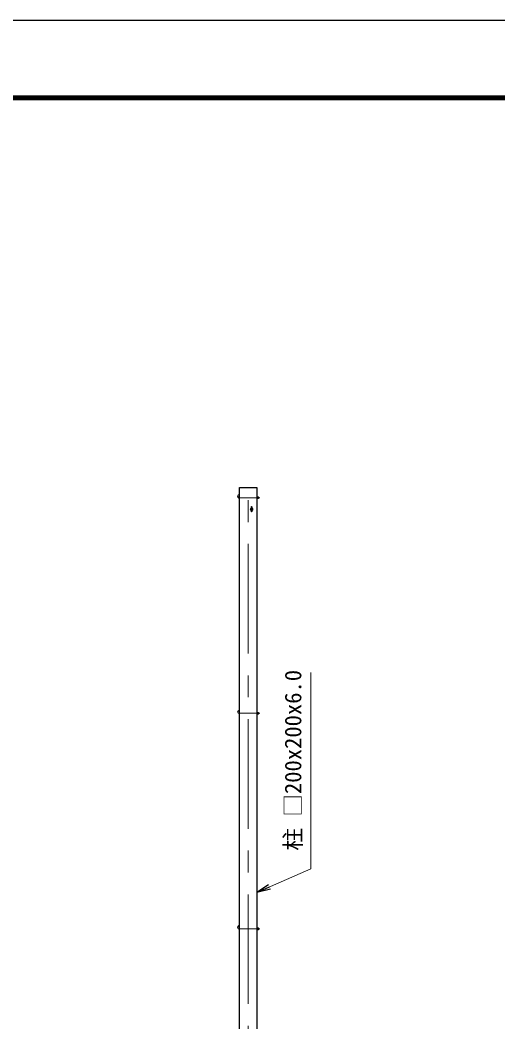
# Model space of a CAD drawing. Units: millimetres, scale not verified. Extents: x -16800 to 16800, y -11880 to 11880.
# Drawn here: x 2922 to 8461, y 261 to 11880 of the extents above; entities that cross this region are included whole.
import ezdxf
from ezdxf.enums import TextEntityAlignment as Align

# ---------------------------------------------------------------- set-up
doc = ezdxf.new("R2010")
doc.units = ezdxf.units.MM
doc.header["$LTSCALE"] = 40
doc.linetypes.add('USER1', pattern=[50.8, 31.75, -6.35, 6.35, -6.35])
for name, color, linetype, lineweight in [('0-1_D-STR1', 1, 'Continuous', 25), ('0-2_D-BMK', 2, 'USER1', 13), ('0-3_D-STR3', 3, 'Continuous', 13), ('0-5_D-STR-TXT', 7, 'Continuous', 13), ('0-C_D-TTL', 7, 'Continuous', 25)]:
    doc.layers.add(name, color=color, linetype=linetype, lineweight=lineweight)
doc.layers.add('0-8_0', color=7, linetype='Continuous')
doc.styles.add('ＭＳ ゴシック', font='')
doc.styles.get('ＭＳ ゴシック').set_extended_font_data('MS Gothic')

# ---------------------------------------------------------------- blocks, each defined once
blk = doc.blocks.new('_Open')
at = {"layer": '0-8_0'}
blk.add_line((-40, 6.67), (0, 0), dxfattribs=at)
blk.add_lwpolyline([(-40, -6.67), (0, 0), (-40, 0)], dxfattribs=at)

msp = doc.modelspace()

# ---------------------------------------------------------------- linework, layer by layer
at = {"layer": '0-1_D-STR1'}
msp.add_lwpolyline([(5465.62, 6457.52), (5665.62, 6457.52), (5665.62, -3542.48), (5465.62, -3542.48)], close=True, dxfattribs=at)
at = {"layer": '0-2_D-BMK'}
for p, q in [((5565.62, -3593.48), (5565.62, 6508.52)), ((5465.62, 6340.52), (5700.62, 6340.52)), ((5465.62, 3840.52), (5700.62, 3840.52)), ((5465.62, 1340.52), (5700.62, 1340.52))]:
    msp.add_line(p, q, dxfattribs=at)
at = {"layer": '0-3_D-STR3'}
for p, q in [((5665.62, 6351.47), (5665.62, 6329.57)), ((5665.62, 6351.47), (5674.82, 6351.47)), ((5665.62, 6346), (5674.82, 6346)), ((5665.62, 6335.05), (5674.82, 6335.05)), ((5665.62, 6329.57), (5674.82, 6329.57)), ((5675.62, 6351.47), (5675.62, 6329.57)), ((5675.62, 6351.47), (5684.82, 6351.47)), ((5675.62, 6349.14), (5675.62, 6331.91)), ((5675.62, 6346), (5684.82, 6346)), ((5675.62, 6335.05), (5684.82, 6335.05)), ((5675.62, 6329.57), (5684.82, 6329.57)), ((5685.62, 6349.14), (5685.62, 6331.91)), ((5685.62, 6346.52), (5689.67, 6346.52)), ((5685.62, 6345.57), (5690.62, 6345.57)), ((5685.62, 6334.52), (5689.67, 6334.52)), ((5690.62, 6345.57), (5689.67, 6346.52)), ((5689.67, 6346.52), (5689.67, 6334.52)), ((5690.62, 6345.57), (5690.62, 6335.47)), ((5599.37, 6183.77), (5599.37, 6231.27)), ((5611.87, 6183.77), (5611.87, 6231.27)), ((5665.62, 3851.47), (5665.62, 3829.57)), ((5665.62, 3851.47), (5674.82, 3851.47)), ((5665.62, 3846), (5674.82, 3846)), ((5665.62, 3835.05), (5674.82, 3835.05)), ((5675.62, 3851.47), (5675.62, 3829.57)), ((5675.62, 3851.47), (5684.82, 3851.47)), ((5675.62, 3849.14), (5675.62, 3831.91)), ((5675.62, 3846), (5684.82, 3846)), ((5675.62, 3835.05), (5684.82, 3835.05)), ((5685.62, 3849.14), (5685.62, 3831.91)), ((5685.62, 3846.52), (5689.67, 3846.52)), ((5685.62, 3845.57), (5690.62, 3845.57)), ((5685.62, 3834.52), (5689.67, 3834.52)), ((5690.62, 3845.57), (5689.67, 3846.52)), ((5689.67, 3846.52), (5689.67, 3834.52)), ((5690.62, 3845.57), (5690.62, 3835.47)), ((5665.62, 3829.57), (5674.82, 3829.57)), ((5675.62, 3829.57), (5684.82, 3829.57)), ((5665.62, 1351.47), (5665.62, 1329.57)), ((5665.62, 1351.47), (5674.82, 1351.47)), ((5665.62, 1346), (5674.82, 1346)), ((5665.62, 1335.05), (5674.82, 1335.05)), ((5665.62, 1329.57), (5674.82, 1329.57)), ((5675.62, 1351.47), (5675.62, 1329.57)), ((5675.62, 1351.47), (5684.82, 1351.47)), ((5675.62, 1349.14), (5675.62, 1331.91)), ((5675.62, 1346), (5684.82, 1346)), ((5675.62, 1335.05), (5684.82, 1335.05)), ((5675.62, 1329.57), (5684.82, 1329.57)), ((5685.62, 1349.14), (5685.62, 1331.91)), ((5685.62, 1346.52), (5689.67, 1346.52)), ((5685.62, 1345.57), (5690.62, 1345.57)), ((5685.62, 1334.52), (5689.67, 1334.52)), ((5690.62, 1345.57), (5689.67, 1346.52)), ((5689.67, 1346.52), (5689.67, 1334.52)), ((5690.62, 1345.57), (5690.62, 1335.47))]:
    msp.add_line(p, q, dxfattribs=at)
for points in [[(5685.62, 6335.47), (5690.62, 6335.47), (5689.67, 6334.52)], [(5685.62, 3835.47), (5690.62, 3835.47), (5689.67, 3834.52)], [(5685.62, 1335.47), (5690.62, 1335.47), (5689.67, 1334.52)]]:
    msp.add_lwpolyline(points, dxfattribs=at)
for centre, radius, start, end in [((5465.62, 6357.52), 23, 90, 270), ((5465.62, 6357.52), 11, 90, 270), ((5670.64, 6348.73), 5, 326.78843, 33.21157), ((5656.49, 6340.52), 19.14, 343.37369, 16.62631), ((5670.64, 6332.31), 5, 326.78843, 33.21157), ((5680.64, 6348.73), 5, 326.78843, 33.21157), ((5666.49, 6340.52), 19.14, 343.37369, 16.62631), ((5680.64, 6332.31), 5, 326.78843, 33.21157), ((5605.62, 6207.52), 15, 114.62432, 245.37568), ((5605.62, 6231.27), 6.25, 0, 180), ((5605.62, 6183.77), 6.25, 180, 0), ((5605.62, 6207.52), 15, 294.62432, 65.37568), ((5465.62, 3857.52), 23, 90, 270), ((5465.62, 3857.52), 11, 90, 270), ((5670.64, 3848.73), 5, 326.78843, 33.21157), ((5656.49, 3840.52), 19.14, 343.37369, 16.62631), ((5670.64, 3832.31), 5, 326.78843, 33.21157), ((5680.64, 3848.73), 5, 326.78843, 33.21157), ((5666.49, 3840.52), 19.14, 343.37369, 16.62631), ((5680.64, 3832.31), 5, 326.78843, 33.21157), ((5465.62, 1357.52), 23, 90, 270), ((5465.62, 1357.52), 11, 90, 270), ((5670.64, 1348.73), 5, 326.78843, 33.21157), ((5656.49, 1340.52), 19.14, 343.37369, 16.62631), ((5670.64, 1332.31), 5, 326.78843, 33.21157), ((5680.64, 1348.73), 5, 326.78843, 33.21157), ((5666.49, 1340.52), 19.14, 343.37369, 16.62631), ((5680.64, 1332.31), 5, 326.78843, 33.21157)]:
    msp.add_arc(centre, radius, start, end, dxfattribs=at)
at = {"layer": '0-5_D-STR-TXT'}
msp.add_lwpolyline([(6293.78, 4311.91), (6293.78, 2036.14), (5667.45, 1763.6)], dxfattribs=at)
at = {"layer": '0-C_D-TTL', "color": 2}
msp.add_lwpolyline([(-16800, 11880), (16800, 11880), (16800, -11880), (-16800, -11880)], close=True, dxfattribs=at)
at = {"layer": '0-C_D-TTL'}
for points in [[(-15720, 11000), (15720, 11000), (15720, -11000), (-15720, -11000)], [(-15710, 10990), (15710, 10990), (15710, -10990), (-15710, -10990)], [(-15700, 10980), (15700, 10980), (15700, -10980), (-15700, -10980)], [(-15690, 10970), (15690, 10970), (15690, -10970), (-15690, -10970)], [(-15680, 10960), (15680, 10960), (15680, -10960), (-15680, -10960)]]:
    msp.add_lwpolyline(points, close=True, dxfattribs=at)

# ---------------------------------------------------------------- block references
at = {"layer": '0-5_D-STR-TXT', "xscale": 4, "yscale": 4, "rotation": 203.51515}
msp.add_blockref('_Open', (5665.62, 1762.8), dxfattribs=at)

# ---------------------------------------------------------------- texts
at = {"layer": '0-5_D-STR-TXT', "style": 'ＭＳ ゴシック'}
msp.add_text('柱 □200x200x6.0', height=192.4, rotation=90, dxfattribs=at).set_placement((6239.38, 2247.95), align=Align.BOTTOM_LEFT)

doc.saveas('drawing.dxf')
